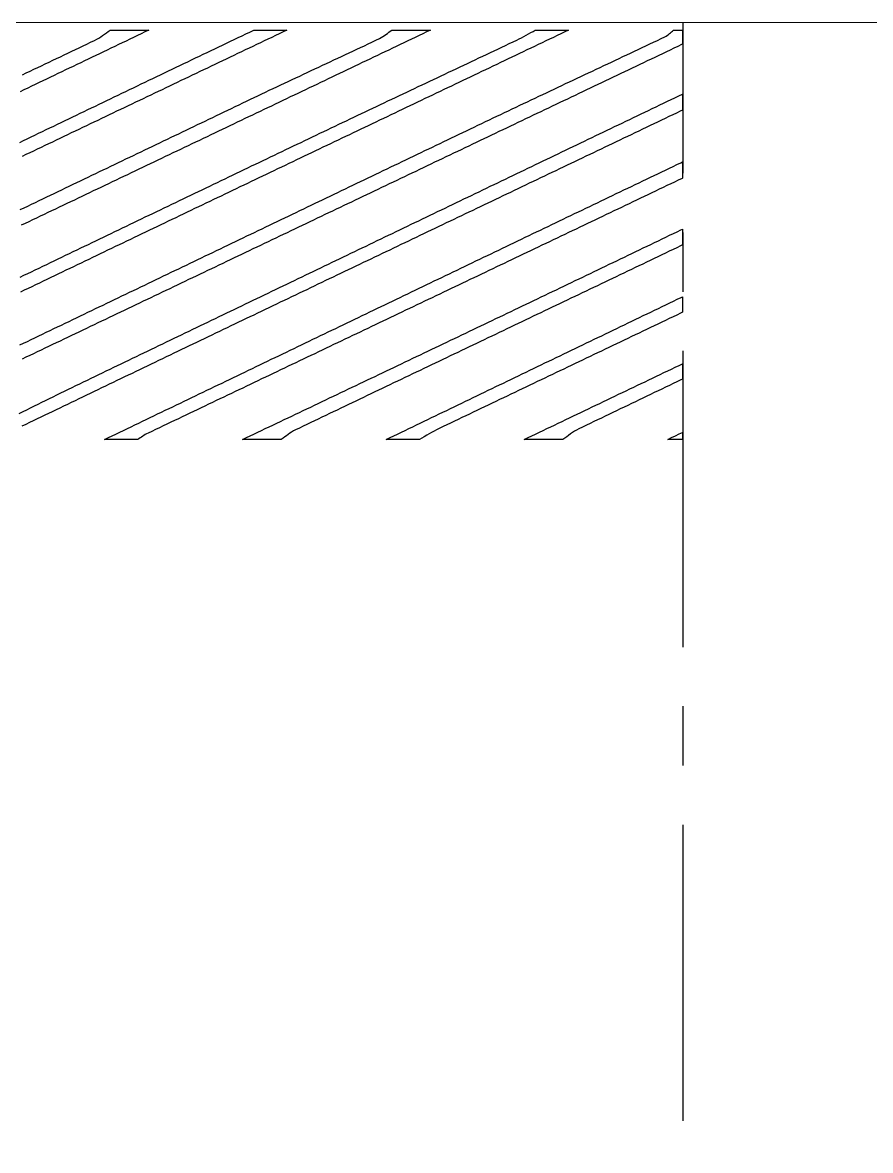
# Model space of a CAD drawing. Extents: x 18 to 189, y 50 to 250.
# Drawn here: x 94.74 to 130.54, y 202.79 to 250.42 of the extents above; entities that cross this region are included whole.
import ezdxf

# ---------------------------------------------------------------- set-up
doc = ezdxf.new("R2010")
doc.units = 0
for name, color, linetype in [('CUT', 7, 'CONTINUOUS'), ('FOLD', 1, 'CONTINUOUS'), ('PATTERN', 8, 'CONTINUOUS')]:
    doc.layers.add(name, color=color, linetype=linetype)

msp = doc.modelspace()

# ---------------------------------------------------------------- linework, layer by layer
at = {"layer": 'CUT'}
msp.add_lwpolyline([(188.0611, 250.4064), (57.1689, 250.4247), (57.1861, 200.3132)], dxfattribs=at)
at = {"layer": 'FOLD'}
for points in [[(122.6212, 250.4104), (122.6212, 244.0604)], [(122.6212, 241.5594), (122.6212, 239.0582)], [(122.6212, 236.5571), (122.6212, 224.0519)], [(122.6212, 221.5507), (122.6212, 219.0495)], [(122.6212, 216.5483), (122.6212, 204.043)]]:
    msp.add_lwpolyline(points, dxfattribs=at)
at = {"layer": 'PATTERN'}
for points in [[(94.614, 245.3646), (94.7738, 245.4414), (94.9336, 245.5182), (95.0935, 245.595), (95.2533, 245.6717), (95.4131, 245.7485), (95.5729, 245.8253), (95.7328, 245.9021), (95.8926, 245.9789), (96.0524, 246.0557), (96.2123, 246.1324), (96.3721, 246.2092), (96.5319, 246.286), (96.6918, 246.3628), (96.8516, 246.4396), (97.0114, 246.5164), (97.1712, 246.5932), (97.3311, 246.6699), (97.4909, 246.7467), (97.6507, 246.8235), (97.8106, 246.9003), (97.9704, 246.9771), (98.1302, 247.0539), (98.29, 247.1307), (98.4499, 247.2074), (98.6097, 247.2842), (98.7695, 247.361), (98.9293, 247.4378), (99.0928, 247.5163), (99.2563, 247.5948), (99.4198, 247.6734), (99.5833, 247.7518), (99.7469, 247.8303), (99.9105, 247.9088), (100.0741, 247.9873), (100.2377, 248.0657), (100.4014, 248.1442), (100.565, 248.2226), (100.7287, 248.301), (100.8924, 248.3795), (101.0561, 248.4579), (101.2198, 248.5363), (101.3835, 248.6147), (101.5473, 248.6931), (101.711, 248.7715), (101.8748, 248.8499), (102.0386, 248.9283), (102.2023, 249.0066), (102.3661, 249.085), (102.5299, 249.1634), (102.6937, 249.2418), (102.8574, 249.3202), (103.0212, 249.3986), (103.185, 249.4769), (103.3488, 249.5553), (103.5126, 249.6337), (103.6763, 249.7121), (103.8401, 249.7905), (104.0039, 249.8689), (104.1676, 249.9473), (104.3314, 250.0257), (104.4951, 250.1041), (105.8939, 250.1041), (105.7342, 250.0279), (105.5746, 249.9517), (105.415, 249.8756), (105.2553, 249.7994), (105.0957, 249.7232), (104.936, 249.647), (104.7764, 249.5708), (104.6167, 249.4947), (104.4571, 249.4185), (104.2974, 249.3423), (104.1378, 249.2662), (103.9781, 249.19), (103.8184, 249.1138), (103.6587, 249.0376), (103.4991, 248.9615), (103.3394, 248.8853), (103.1797, 248.8091), (103.02, 248.733), (102.8604, 248.6568), (102.7007, 248.5806), (102.541, 248.5045), (102.3813, 248.4283), (102.2216, 248.3521), (102.062, 248.276), (101.9023, 248.1998), (101.7426, 248.1236), (101.5829, 248.0474), (101.4233, 247.9713), (101.2636, 247.8951), (101.1039, 247.8189), (100.9442, 247.7427), (100.7846, 247.6666), (100.6249, 247.5904), (100.4652, 247.5142), (100.3055, 247.438), (100.1459, 247.3619), (99.9862, 247.2857), (99.8266, 247.2095), (99.6669, 247.1333), (99.5073, 247.0571), (99.3476, 246.9809), (99.188, 246.9047), (99.0283, 246.8285), (98.8687, 246.7523), (98.7091, 246.6761), (98.5494, 246.5999), (98.3898, 246.5237), (98.2302, 246.4475), (98.0706, 246.3713), (97.911, 246.2951), (97.7514, 246.2189), (97.5918, 246.1426), (97.4322, 246.0664), (97.2726, 245.9902), (97.113, 245.914), (96.9535, 245.8377), (96.7939, 245.7615), (96.6344, 245.6852), (96.4748, 245.609), (96.3153, 245.5327), (96.1557, 245.4565), (95.9962, 245.3802), (95.8367, 245.304), (95.6772, 245.2277), (95.5177, 245.1514), (95.3582, 245.0752), (95.1987, 244.9989), (95.0393, 244.9226), (94.8798, 244.8463), (94.7186, 244.7692)], [(94.6193, 236.8078), (94.7791, 236.8845), (94.9389, 236.9612), (95.0988, 237.038), (95.2586, 237.1147), (95.4184, 237.1914), (95.5782, 237.2682), (95.738, 237.3449), (95.8979, 237.4216), (96.0577, 237.4983), (96.2175, 237.5751), (96.3773, 237.6518), (96.5372, 237.7285), (96.697, 237.8053), (96.8568, 237.882), (97.0166, 237.9587), (97.1764, 238.0354), (97.3363, 238.1122), (97.4961, 238.1889), (97.6559, 238.2656), (97.8157, 238.3423), (97.9756, 238.4191), (98.1354, 238.4958), (98.2952, 238.5725), (98.4551, 238.6492), (98.6149, 238.726), (98.7747, 238.8027), (98.9345, 238.8794), (99.0944, 238.9561), (99.2542, 239.0329), (99.414, 239.1096), (99.5739, 239.1863), (99.7337, 239.263), (99.8935, 239.3397), (100.0534, 239.4165), (100.2132, 239.4932), (100.373, 239.5699), (100.5329, 239.6466), (100.6927, 239.7234), (100.8526, 239.8001), (101.0124, 239.8768), (101.1722, 239.9535), (101.3321, 240.0302), (101.4919, 240.1069), (101.6518, 240.1837), (101.8116, 240.2604), (101.9715, 240.3371), (102.1313, 240.4138), (102.2911, 240.4905), (102.451, 240.5672), (102.6108, 240.644), (102.7707, 240.7207), (102.9305, 240.7974), (103.0904, 240.8741), (103.2503, 240.9508), (103.4101, 241.0275), (103.57, 241.1042), (103.7298, 241.1809), (103.8897, 241.2576), (104.0495, 241.3344), (104.2094, 241.4111), (104.3693, 241.4878), (104.5291, 241.5645), (104.689, 241.6412), (104.8489, 241.7179), (105.0087, 241.7946), (105.1686, 241.8713), (105.3285, 241.948), (105.4883, 242.0247), (105.6482, 242.1014), (105.8081, 242.1781), (105.968, 242.2548), (106.1279, 242.3315), (106.2877, 242.4082), (106.4476, 242.4849), (106.6075, 242.5616), (106.7674, 242.6383), (106.9273, 242.715), (107.0872, 242.7917), (107.247, 242.8684), (107.4069, 242.9451), (107.5668, 243.0218), (107.7267, 243.0984), (107.8866, 243.1751), (108.0465, 243.2518), (108.2064, 243.3285), (108.3663, 243.4052), (108.5262, 243.4819), (108.6861, 243.5586), (108.846, 243.6353), (109.0059, 243.7119), (109.1659, 243.7886), (109.3258, 243.8653), (109.4857, 243.942), (109.6456, 244.0187), (109.8055, 244.0953), (109.9654, 244.172), (110.1254, 244.2487), (110.2853, 244.3254), (110.4452, 244.4021), (110.6052, 244.4787), (110.7651, 244.5554), (110.925, 244.6321), (111.085, 244.7087), (111.2449, 244.7854), (111.4048, 244.8621), (111.5648, 244.9387), (111.7247, 245.0154), (111.8847, 245.0921), (112.0446, 245.1687), (112.2046, 245.2454), (112.3645, 245.3221), (112.5245, 245.3987), (112.6844, 245.4754), (112.8444, 245.552), (113.0044, 245.6287), (113.1643, 245.7054), (113.3243, 245.782), (113.4843, 245.8587), (113.6443, 245.9353), (113.8045, 246.012), (113.9648, 246.0887), (114.1252, 246.1654), (114.2856, 246.242), (114.4461, 246.3185), (114.6067, 246.3951), (114.7674, 246.4716), (114.9281, 246.5481), (115.0889, 246.6245), (115.2497, 246.7009), (115.4106, 246.7773), (115.5715, 246.8537), (115.7325, 246.93), (115.8936, 247.0063), (116.0546, 247.0826), (116.2158, 247.1589), (116.3769, 247.2351), (116.5381, 247.3113), (116.6993, 247.3876), (116.8606, 247.4638), (117.0219, 247.54), (117.1832, 247.6161), (117.3445, 247.6923), (117.5059, 247.7684), (117.6673, 247.8446), (117.8286, 247.9207), (117.99, 247.9969), (118.1514, 248.073), (118.3129, 248.1491), (118.4743, 248.2252), (118.6357, 248.3014), (118.7971, 248.3775), (118.9585, 248.4536), (119.1199, 248.5297), (119.2813, 248.6059), (119.4427, 248.682), (119.6041, 248.7582), (119.7654, 248.8343), (119.9267, 248.9105), (120.088, 248.9867), (120.2493, 249.0628), (120.4106, 249.139), (120.5718, 249.2153), (120.733, 249.2915), (120.8941, 249.3678), (121.0552, 249.444), (121.2163, 249.5203), (121.3773, 249.5967), (121.5383, 249.673), (121.6992, 249.7494), (121.8601, 249.8258), (121.9153, 249.8551), (121.9649, 249.8873), (122.0102, 249.9216), (122.0525, 249.9575), (122.0929, 249.9943), (122.1328, 250.0314), (122.1733, 250.0682), (122.2157, 250.1041), (122.6033, 250.1041), (122.6033, 249.5115), (122.5622, 249.4919), (122.4015, 249.4153), (122.2408, 249.3388), (122.0801, 249.2623), (121.9194, 249.1857), (121.7586, 249.1092), (121.5979, 249.0327), (121.4372, 248.9561), (121.2765, 248.8796), (121.1158, 248.8031), (120.9551, 248.7266), (120.7944, 248.65), (120.6337, 248.5735), (120.473, 248.497), (120.3122, 248.4204), (120.1515, 248.3439), (119.9908, 248.2674), (119.8301, 248.1908), (119.6694, 248.1143), (119.5087, 248.0377), (119.348, 247.9612), (119.1873, 247.8847), (119.0266, 247.8081), (118.8659, 247.7316), (118.7052, 247.655), (118.5445, 247.5785), (118.3838, 247.5019), (118.2231, 247.4254), (118.0625, 247.3489), (117.9018, 247.2723), (117.7411, 247.1957), (117.5804, 247.1192), (117.4198, 247.0426), (117.2591, 246.9661), (117.0985, 246.8895), (116.9378, 246.813), (116.7772, 246.7364), (116.6165, 246.6598), (116.4559, 246.5833), (116.2953, 246.5067), (116.1347, 246.4301), (115.974, 246.3535), (115.8134, 246.2769), (115.6528, 246.2004), (115.4922, 246.1238), (115.3317, 246.0472), (115.1711, 245.9706), (115.0113, 245.8944), (114.8515, 245.8182), (114.6917, 245.7419), (114.5319, 245.6657), (114.3721, 245.5895), (114.2123, 245.5132), (114.0525, 245.437), (113.8927, 245.3608), (113.7329, 245.2846), (113.5731, 245.2083), (113.4133, 245.1321), (113.2535, 245.0559), (113.0937, 244.9797), (112.9339, 244.9034), (112.7741, 244.8272), (112.6143, 244.751), (112.4545, 244.6748), (112.2947, 244.5985), (112.1349, 244.5223), (111.9751, 244.4461), (111.8153, 244.3699), (111.6555, 244.2936), (111.4957, 244.2174), (111.3359, 244.1412), (111.1761, 244.0649), (111.0163, 243.9887), (110.8565, 243.9125), (110.6967, 243.8363), (110.537, 243.76), (110.3772, 243.6838), (110.2174, 243.6076), (110.0576, 243.5313), (109.8978, 243.4551), (109.738, 243.3789), (109.5782, 243.3027), (109.4184, 243.2264), (109.2586, 243.1502), (109.0988, 243.074), (108.939, 242.9977), (108.7793, 242.9215), (108.6195, 242.8453), (108.4597, 242.7691), (108.2999, 242.6928), (108.1401, 242.6166), (107.9803, 242.5404), (107.8205, 242.4641), (107.6607, 242.3879), (107.5009, 242.3117), (107.3412, 242.2354), (107.1814, 242.1592), (107.0216, 242.083), (106.8618, 242.0067), (106.702, 241.9305), (106.5422, 241.8543), (106.3825, 241.7781), (106.2227, 241.7018), (106.0629, 241.6256), (105.9031, 241.5494), (105.7433, 241.4731), (105.5835, 241.3969), (105.4238, 241.3207), (105.264, 241.2444), (105.1042, 241.1682), (104.9444, 241.092), (104.7846, 241.0157), (104.6249, 240.9395), (104.4651, 240.8633), (104.3053, 240.787), (104.1455, 240.7108), (103.9857, 240.6346), (103.826, 240.5583), (103.6662, 240.4821), (103.5064, 240.4059), (103.3466, 240.3296), (103.1868, 240.2534), (103.0271, 240.1772), (102.8673, 240.1009), (102.7075, 240.0247), (102.5477, 239.9484), (102.388, 239.8722), (102.2282, 239.796), (102.0684, 239.7197), (101.9086, 239.6435), (101.7489, 239.5673), (101.5891, 239.491), (101.4293, 239.4148), (101.2696, 239.3386), (101.1098, 239.2623), (100.95, 239.1861), (100.7902, 239.1098), (100.6305, 239.0336), (100.4707, 238.9574), (100.3109, 238.8811), (100.1512, 238.8049), (99.9914, 238.7287), (99.8316, 238.6524), (99.6719, 238.5762), (99.5121, 238.4999), (99.3523, 238.4237), (99.1925, 238.3475), (99.0328, 238.2712), (98.873, 238.195), (98.7132, 238.1187), (98.5535, 238.0425), (98.3937, 237.9663), (98.234, 237.89), (98.0742, 237.8138), (97.9144, 237.7375), (97.7547, 237.6613), (97.5949, 237.5851), (97.4351, 237.5088), (97.2754, 237.4326), (97.1156, 237.3563), (96.9558, 237.2801), (96.7961, 237.2038), (96.6363, 237.1276), (96.4766, 237.0514), (96.3168, 236.9751), (96.157, 236.8989), (95.9973, 236.8226), (95.8375, 236.7464), (95.6778, 236.6701), (95.518, 236.5939), (95.3583, 236.5176), (95.1985, 236.4414), (95.0387, 236.3652), (94.879, 236.2889), (94.7192, 236.2127)], [(94.6333, 239.6728), (94.7935, 239.7498), (94.9536, 239.8268), (95.1137, 239.9038), (95.2739, 239.9808), (95.434, 240.0579), (95.5941, 240.1349), (95.7543, 240.2119), (95.9144, 240.2889), (96.0746, 240.3659), (96.2348, 240.4429), (96.3949, 240.5199), (96.5551, 240.5968), (96.7152, 240.6738), (96.8754, 240.7508), (97.0356, 240.8278), (97.1958, 240.9048), (97.356, 240.9818), (97.5161, 241.0588), (97.6763, 241.1358), (97.8365, 241.2127), (97.9967, 241.2897), (98.1569, 241.3667), (98.3171, 241.4437), (98.4773, 241.5206), (98.6375, 241.5976), (98.7978, 241.6746), (98.958, 241.7515), (99.1182, 241.8285), (99.2784, 241.9055), (99.4387, 241.9824), (99.5989, 242.0594), (99.7591, 242.1363), (99.9194, 242.2133), (100.0796, 242.2902), (100.2399, 242.3672), (100.4001, 242.4441), (100.5604, 242.5211), (100.7206, 242.598), (100.8809, 242.675), (101.0412, 242.7519), (101.2015, 242.8288), (101.3617, 242.9058), (101.522, 242.9827), (101.6823, 243.0596), (101.8426, 243.1366), (102.0029, 243.2135), (102.1632, 243.2904), (102.3235, 243.3673), (102.4838, 243.4442), (102.6441, 243.5212), (102.8044, 243.5981), (102.9648, 243.675), (103.1251, 243.7519), (103.2854, 243.8288), (103.4458, 243.9057), (103.6061, 243.9826), (103.7664, 244.0595), (103.9268, 244.1364), (104.0872, 244.2133), (104.2475, 244.2902), (104.4079, 244.3671), (104.5682, 244.444), (104.7286, 244.5208), (104.889, 244.5977), (105.0494, 244.6746), (105.2098, 244.7515), (105.3702, 244.8284), (105.5306, 244.9052), (105.691, 244.9821), (105.8514, 245.059), (106.0118, 245.1358), (106.1722, 245.2127), (106.3326, 245.2895), (106.493, 245.3664), (106.6535, 245.4433), (106.8139, 245.5201), (106.9729, 245.5963), (107.132, 245.6724), (107.2912, 245.7485), (107.4504, 245.8246), (107.6097, 245.9006), (107.7691, 245.9766), (107.9285, 246.0526), (108.0879, 246.1285), (108.2475, 246.2044), (108.407, 246.2803), (108.5666, 246.3562), (108.7263, 246.432), (108.886, 246.5079), (109.0457, 246.5837), (109.2055, 246.6594), (109.3653, 246.7352), (109.5252, 246.8109), (109.6851, 246.8867), (109.845, 246.9624), (110.005, 247.0381), (110.165, 247.1137), (110.325, 247.1894), (110.4851, 247.265), (110.6451, 247.3407), (110.8052, 247.4163), (110.9653, 247.4919), (111.1254, 247.5675), (111.2856, 247.6431), (111.4457, 247.7187), (111.6059, 247.7943), (111.7661, 247.8699), (111.9263, 247.9455), (112.0864, 248.021), (112.2466, 248.0966), (112.4068, 248.1722), (112.567, 248.2478), (112.7272, 248.3233), (112.8874, 248.3989), (113.0476, 248.4745), (113.2077, 248.5501), (113.3679, 248.6257), (113.5281, 248.7012), (113.6882, 248.7769), (113.8483, 248.8525), (114.0084, 248.9281), (114.1685, 249.0037), (114.3285, 249.0793), (114.4886, 249.155), (114.6486, 249.2307), (114.8086, 249.3063), (114.9685, 249.382), (115.1284, 249.4578), (115.2883, 249.5335), (115.4482, 249.6092), (115.608, 249.685), (115.7102, 249.7348), (115.8099, 249.786), (115.9077, 249.8382), (116.004, 249.8911), (116.0995, 249.9445), (116.1947, 249.9979), (116.2902, 250.0512), (116.3865, 250.1041), (117.7853, 250.1041), (117.6259, 250.028), (117.4664, 249.9518), (117.307, 249.8757), (117.1475, 249.7995), (116.9881, 249.7234), (116.8286, 249.6473), (116.6692, 249.5711), (116.5097, 249.495), (116.3503, 249.4189), (116.1908, 249.3427), (116.0313, 249.2666), (115.8719, 249.1905), (115.7124, 249.1144), (115.5529, 249.0382), (115.3934, 248.9621), (115.234, 248.886), (115.0745, 248.8099), (114.915, 248.7337), (114.7555, 248.6576), (114.5961, 248.5815), (114.4366, 248.5054), (114.2771, 248.4292), (114.1176, 248.3531), (113.9581, 248.277), (113.7986, 248.2009), (113.6391, 248.1248), (113.4796, 248.0487), (113.3202, 247.9725), (113.1607, 247.8964), (113.0012, 247.8203), (112.8417, 247.7442), (112.6822, 247.6681), (112.5227, 247.592), (112.3632, 247.5158), (112.2037, 247.4397), (112.0442, 247.3636), (111.8847, 247.2875), (111.7253, 247.2114), (111.5658, 247.1352), (111.4063, 247.0591), (111.2468, 246.983), (111.0873, 246.9069), (110.9278, 246.8308), (110.7683, 246.7547), (110.6088, 246.6785), (110.4494, 246.6024), (110.2899, 246.5263), (110.1304, 246.4502), (109.9709, 246.374), (109.8114, 246.2979), (109.652, 246.2218), (109.4925, 246.1457), (109.333, 246.0696), (109.1735, 245.9934), (109.0141, 245.9173), (108.8546, 245.8412), (108.6951, 245.765), (108.5357, 245.6889), (108.3762, 245.6128), (108.2167, 245.5366), (108.0573, 245.4605), (107.8978, 245.3844), (107.7384, 245.3082), (107.5789, 245.2321), (107.4195, 245.156), (107.2601, 245.0798), (107.1006, 245.0037), (106.9412, 244.9275), (106.7818, 244.8514), (106.6223, 244.7752), (106.4629, 244.6991), (106.3035, 244.6229), (106.1441, 244.5468), (105.9847, 244.4706), (105.8252, 244.3945), (105.6658, 244.3183), (105.5064, 244.2422), (105.347, 244.166), (105.1876, 244.0898), (105.0283, 244.0137), (104.8689, 243.9375), (104.7095, 243.8613), (104.5501, 243.7851), (104.3908, 243.709), (104.2314, 243.6328), (104.072, 243.5566), (103.9127, 243.4804), (103.7533, 243.4042), (103.594, 243.3281), (103.4346, 243.2519), (103.2753, 243.1757), (103.116, 243.0995), (102.9567, 243.0233), (102.7974, 242.9471), (102.638, 242.8709), (102.4787, 242.7947), (102.3194, 242.7185), (102.1601, 242.6422), (102.0009, 242.566), (101.8416, 242.4898), (101.6823, 242.4136), (101.523, 242.3374), (101.3638, 242.2611), (101.2045, 242.1849), (101.0453, 242.1087), (100.8861, 242.0324), (100.7268, 241.9562), (100.5676, 241.8799), (100.4084, 241.8037), (100.2492, 241.7274), (100.09, 241.6512), (99.9298, 241.5744), (99.7695, 241.4977), (99.6093, 241.4209), (99.4491, 241.3442), (99.289, 241.2674), (99.1288, 241.1906), (98.9686, 241.1138), (98.8084, 241.0371), (98.6483, 240.9603), (98.4881, 240.8835), (98.328, 240.8067), (98.1678, 240.7299), (98.0077, 240.6531), (97.8476, 240.5763), (97.6875, 240.4995), (97.5274, 240.4227), (97.3673, 240.3459), (97.2072, 240.2691), (97.0471, 240.1923), (96.887, 240.1155), (96.7269, 240.0386), (96.5669, 239.9618), (96.4068, 239.885), (96.2467, 239.8081), (96.0867, 239.7313), (95.9267, 239.6545), (95.7666, 239.5776), (95.6066, 239.5008), (95.4466, 239.4239), (95.2865, 239.3471), (95.1265, 239.2702), (94.9665, 239.1934), (94.8065, 239.1165), (94.6465, 239.0397)], [(94.7341, 248.2217), (94.8941, 248.2977), (95.054, 248.3738), (95.2139, 248.4499), (95.3738, 248.526), (95.5337, 248.6021), (95.6936, 248.6782), (95.8535, 248.7543), (96.0134, 248.8304), (96.1732, 248.9065), (96.3331, 248.9826), (96.4929, 249.0587), (96.6527, 249.1349), (96.8125, 249.211), (96.9723, 249.2872), (97.1321, 249.3633), (97.2918, 249.4395), (97.4516, 249.5157), (97.6113, 249.5919), (97.771, 249.6681), (97.8655, 249.7166), (97.9539, 249.7681), (98.0376, 249.8222), (98.1179, 249.8779), (98.1962, 249.9346), (98.2739, 249.9917), (98.3523, 250.0484), (98.4328, 250.1041), (100.0647, 250.1041), (99.905, 250.0277), (99.7452, 249.9512), (99.5855, 249.8748), (99.4258, 249.7983), (99.266, 249.7219), (99.1063, 249.6454), (98.9466, 249.5689), (98.7869, 249.4925), (98.6271, 249.416), (98.4674, 249.3396), (98.3077, 249.2631), (98.148, 249.1866), (97.9883, 249.1102), (97.8286, 249.0337), (97.6689, 248.9572), (97.5092, 248.8808), (97.3495, 248.8043), (97.1898, 248.7278), (97.0301, 248.6513), (96.8704, 248.5749), (96.7107, 248.4984), (96.551, 248.4219), (96.3913, 248.3455), (96.2315, 248.269), (96.0718, 248.1925), (95.9121, 248.1161), (95.7524, 248.0396), (95.5927, 247.9631), (95.433, 247.8867), (95.2733, 247.8102), (95.1136, 247.7337), (94.9538, 247.6573), (94.7941, 247.5808), (94.6344, 247.5044)], [(94.6401, 242.5233), (94.7994, 242.5997), (94.9586, 242.6761), (95.1179, 242.7525), (95.2772, 242.8289), (95.4364, 242.9053), (95.5957, 242.9818), (95.755, 243.0582), (95.9142, 243.1346), (96.0735, 243.211), (96.2328, 243.2874), (96.3921, 243.3638), (96.5513, 243.4402), (96.7106, 243.5166), (96.8699, 243.593), (97.0292, 243.6694), (97.1884, 243.7458), (97.3477, 243.8222), (97.507, 243.8986), (97.6663, 243.975), (97.8256, 244.0514), (97.9848, 244.1278), (98.1441, 244.2042), (98.3034, 244.2806), (98.4627, 244.357), (98.622, 244.4334), (98.7813, 244.5098), (98.9405, 244.5862), (99.0998, 244.6626), (99.2591, 244.739), (99.4184, 244.8154), (99.5777, 244.8918), (99.737, 244.9682), (99.8963, 245.0446), (100.0556, 245.121), (100.2149, 245.1974), (100.3742, 245.2738), (100.5335, 245.3502), (100.6928, 245.4266), (100.8521, 245.503), (101.0114, 245.5793), (101.1707, 245.6557), (101.33, 245.7321), (101.4893, 245.8085), (101.6486, 245.8849), (101.8079, 245.9613), (101.9672, 246.0377), (102.1265, 246.1141), (102.2859, 246.1905), (102.4452, 246.2668), (102.6045, 246.3432), (102.7638, 246.4196), (102.9231, 246.496), (103.0824, 246.5724), (103.2418, 246.6488), (103.4011, 246.7252), (103.5604, 246.8015), (103.7197, 246.8779), (103.879, 246.9543), (104.0384, 247.0307), (104.1977, 247.1071), (104.357, 247.1835), (104.5161, 247.2596), (104.6753, 247.3357), (104.8348, 247.4116), (104.9944, 247.4875), (105.1541, 247.5633), (105.314, 247.6391), (105.4741, 247.7147), (105.6342, 247.7903), (105.7945, 247.8659), (105.9549, 247.9414), (106.1154, 248.0168), (106.2759, 248.0922), (106.4366, 248.1676), (106.5973, 248.2429), (106.758, 248.3182), (106.9188, 248.3935), (107.0797, 248.4688), (107.2405, 248.5441), (107.4014, 248.6193), (107.5623, 248.6946), (107.7232, 248.7698), (107.884, 248.8451), (108.0448, 248.9204), (108.2056, 248.9957), (108.3664, 249.071), (108.5271, 249.1464), (108.6877, 249.2218), (108.8482, 249.2972), (109.0087, 249.3727), (109.169, 249.4482), (109.3292, 249.5238), (109.4894, 249.5995), (109.6494, 249.6752), (109.8092, 249.751), (109.8843, 249.7896), (109.9539, 249.8311), (110.0192, 249.8749), (110.0814, 249.9201), (110.1418, 249.9663), (110.2016, 250.0128), (110.262, 250.0589), (110.3243, 250.1041), (111.9562, 250.1041), (111.7964, 250.0278), (111.6365, 249.9515), (111.4766, 249.8752), (111.3168, 249.7989), (111.1569, 249.7227), (110.997, 249.6464), (110.8372, 249.5701), (110.6773, 249.4938), (110.5175, 249.4175), (110.3576, 249.3412), (110.1977, 249.2649), (110.0379, 249.1886), (109.878, 249.1124), (109.7182, 249.0361), (109.5583, 248.9598), (109.3984, 248.8835), (109.2386, 248.8072), (109.0787, 248.7309), (108.9188, 248.6546), (108.759, 248.5783), (108.5991, 248.502), (108.4393, 248.4258), (108.2794, 248.3495), (108.1195, 248.2732), (107.9597, 248.1969), (107.7998, 248.1206), (107.6399, 248.0443), (107.4801, 247.968), (107.3202, 247.8917), (107.1603, 247.8155), (107.0005, 247.7392), (106.8406, 247.6629), (106.6807, 247.5866), (106.5209, 247.5103), (106.361, 247.434), (106.2011, 247.3577), (106.0413, 247.2814), (105.8814, 247.2051), (105.7215, 247.1289), (105.5617, 247.0526), (105.4018, 246.9763), (105.2419, 246.9), (105.0821, 246.8237), (104.9222, 246.7474), (104.7623, 246.6711), (104.6024, 246.5948), (104.4426, 246.5186), (104.2827, 246.4423), (104.1228, 246.366), (103.9629, 246.2897), (103.8031, 246.2134), (103.6432, 246.1371), (103.4833, 246.0608), (103.3235, 245.9845), (103.1636, 245.9082), (103.0037, 245.832), (102.8438, 245.7557), (102.6839, 245.6794), (102.5241, 245.6031), (102.3642, 245.5268), (102.2042, 245.4505), (102.0441, 245.3741), (101.8841, 245.2978), (101.724, 245.2214), (101.564, 245.1451), (101.404, 245.0687), (101.2439, 244.9924), (101.0839, 244.916), (100.9239, 244.8397), (100.7638, 244.7633), (100.6038, 244.687), (100.4437, 244.6106), (100.2837, 244.5343), (100.1237, 244.4579), (99.9636, 244.3816), (99.8036, 244.3052), (99.6435, 244.2289), (99.4835, 244.1525), (99.3235, 244.0762), (99.1634, 243.9998), (99.0034, 243.9235), (98.8434, 243.8471), (98.6833, 243.7708), (98.5233, 243.6944), (98.3632, 243.6181), (98.2032, 243.5417), (98.0432, 243.4654), (97.8831, 243.389), (97.7231, 243.3127), (97.563, 243.2363), (97.403, 243.16), (97.2429, 243.0836), (97.0829, 243.0073), (96.9229, 242.9309), (96.7628, 242.8546), (96.6028, 242.7783), (96.4427, 242.7019), (96.2827, 242.6256), (96.1227, 242.5492), (95.9626, 242.4729), (95.8026, 242.3965), (95.6425, 242.3202), (95.4825, 242.2438), (95.3224, 242.1675), (95.1624, 242.0911), (95.0024, 242.0148), (94.8423, 241.9384), (94.6823, 241.8621)], [(94.5973, 233.9185), (94.7563, 233.9971), (94.9153, 234.0757), (95.0744, 234.1543), (95.2335, 234.2329), (95.3927, 234.3114), (95.552, 234.3899), (95.7113, 234.4684), (95.8707, 234.5468), (96.0302, 234.6252), (96.1898, 234.7035), (96.3496, 234.7818), (96.5094, 234.86), (96.6694, 234.9382), (96.8295, 235.0163), (96.9897, 235.0943), (97.1501, 235.1722), (97.3107, 235.2501), (97.4714, 235.3279), (97.6323, 235.4056), (97.7934, 235.4832), (97.9523, 235.5597), (98.1112, 235.6362), (98.2701, 235.7127), (98.429, 235.7892), (98.5879, 235.8656), (98.7468, 235.9421), (98.9057, 236.0186), (99.0646, 236.0951), (99.2235, 236.1715), (99.3824, 236.248), (99.5413, 236.3245), (99.7002, 236.401), (99.8592, 236.4774), (100.0181, 236.5539), (100.177, 236.6304), (100.3359, 236.7068), (100.4948, 236.7833), (100.6538, 236.8598), (100.8127, 236.9362), (100.9716, 237.0127), (101.1306, 237.0892), (101.2895, 237.1656), (101.4484, 237.2421), (101.6074, 237.3186), (101.7663, 237.395), (101.9252, 237.4715), (102.0842, 237.5479), (102.2431, 237.6244), (102.4021, 237.7008), (102.561, 237.7773), (102.72, 237.8537), (102.8789, 237.9302), (103.0379, 238.0066), (103.1968, 238.0831), (103.3558, 238.1595), (103.5147, 238.236), (103.6737, 238.3124), (103.8327, 238.3889), (103.9916, 238.4653), (104.1506, 238.5418), (104.3095, 238.6182), (104.4685, 238.6947), (104.6275, 238.7711), (104.7864, 238.8476), (104.9454, 238.924), (105.1044, 239.0004), (105.2634, 239.0769), (105.4223, 239.1533), (105.5813, 239.2297), (105.7403, 239.3062), (105.8993, 239.3826), (106.0583, 239.4591), (106.2172, 239.5355), (106.3762, 239.6119), (106.5352, 239.6884), (106.6942, 239.7648), (106.8532, 239.8412), (107.0122, 239.9176), (107.1712, 239.9941), (107.3302, 240.0705), (107.4892, 240.1469), (107.6482, 240.2234), (107.8072, 240.2998), (107.9662, 240.3762), (108.1252, 240.4526), (108.2842, 240.5291), (108.4432, 240.6055), (108.6022, 240.6819), (108.7612, 240.7583), (108.9202, 240.8347), (109.0792, 240.9112), (109.2382, 240.9876), (109.3972, 241.064), (109.5562, 241.1404), (109.7152, 241.2168), (109.8743, 241.2933), (110.0333, 241.3697), (110.1923, 241.4461), (110.3513, 241.5225), (110.5103, 241.5989), (110.6694, 241.6753), (110.8284, 241.7518), (110.9874, 241.8282), (111.1464, 241.9046), (111.3054, 241.981), (111.4645, 242.0574), (111.6235, 242.1338), (111.7825, 242.2102), (111.9416, 242.2866), (112.1006, 242.363), (112.2596, 242.4394), (112.4187, 242.5158), (112.5777, 242.5923), (112.7367, 242.6687), (112.8958, 242.7451), (113.0548, 242.8215), (113.2138, 242.8979), (113.3729, 242.9743), (113.5319, 243.0507), (113.691, 243.1271), (113.85, 243.2035), (114.009, 243.2799), (114.1681, 243.3563), (114.3271, 243.4327), (114.4862, 243.5091), (114.6452, 243.5855), (114.8043, 243.6619), (114.9633, 243.7383), (115.1224, 243.8147), (115.2814, 243.8911), (115.4405, 243.9675), (115.5995, 244.0439), (115.7586, 244.1203), (115.9176, 244.1967), (116.0767, 244.2731), (116.2358, 244.3495), (116.3948, 244.4259), (116.5539, 244.5023), (116.7129, 244.5786), (116.872, 244.655), (117.0311, 244.7314), (117.1901, 244.8078), (117.3492, 244.8842), (117.5082, 244.9606), (117.6673, 245.037), (117.8264, 245.1134), (117.9854, 245.1898), (118.1445, 245.2662), (118.3036, 245.3426), (118.4626, 245.419), (118.6217, 245.4953), (118.7808, 245.5717), (118.9398, 245.6481), (119.0989, 245.7245), (119.258, 245.8009), (119.4171, 245.8773), (119.5761, 245.9537), (119.7352, 246.0301), (119.8943, 246.1065), (120.0533, 246.1828), (120.2124, 246.2592), (120.3715, 246.3356), (120.5306, 246.412), (120.6896, 246.4884), (120.8487, 246.5648), (121.0078, 246.6412), (121.1669, 246.7175), (121.326, 246.7939), (121.485, 246.8703), (121.6441, 246.9467), (121.8032, 247.0231), (121.9623, 247.0995), (122.1214, 247.1758), (122.2804, 247.2522), (122.4395, 247.3286), (122.5986, 247.405), (122.6033, 247.4073), (122.6033, 246.7257), (122.5061, 246.6793), (122.3468, 246.6032), (122.1874, 246.5271), (122.0281, 246.451), (121.8687, 246.3749), (121.7094, 246.2988), (121.55, 246.2227), (121.3907, 246.1466), (121.2313, 246.0705), (121.072, 245.9944), (120.9126, 245.9183), (120.7533, 245.8422), (120.5939, 245.7661), (120.4346, 245.69), (120.2752, 245.6139), (120.1159, 245.5377), (119.9565, 245.4616), (119.7972, 245.3855), (119.6378, 245.3094), (119.4785, 245.2333), (119.3191, 245.1572), (119.1598, 245.0811), (119.0004, 245.005), (118.8411, 244.9289), (118.6817, 244.8528), (118.5224, 244.7767), (118.363, 244.7006), (118.2037, 244.6245), (118.0443, 244.5484), (117.885, 244.4723), (117.7257, 244.3961), (117.5663, 244.32), (117.407, 244.2439), (117.2476, 244.1678), (117.0883, 244.0917), (116.9289, 244.0156), (116.7696, 243.9395), (116.6102, 243.8634), (116.4509, 243.7873), (116.2915, 243.7112), (116.1322, 243.6351), (115.9729, 243.5589), (115.8135, 243.4828), (115.6542, 243.4067), (115.4948, 243.3306), (115.3355, 243.2545), (115.1761, 243.1784), (115.0168, 243.1023), (114.8575, 243.0262), (114.6981, 242.95), (114.5388, 242.8739), (114.3794, 242.7978), (114.2201, 242.7217), (114.0608, 242.6456), (113.9014, 242.5695), (113.7421, 242.4934), (113.5828, 242.4172), (113.4234, 242.3411), (113.2641, 242.265), (113.1048, 242.1889), (112.9454, 242.1128), (112.7861, 242.0367), (112.6268, 241.9605), (112.4674, 241.8844), (112.3081, 241.8083), (112.1488, 241.7322), (111.9894, 241.6561), (111.8301, 241.5799), (111.6708, 241.5038), (111.5115, 241.4277), (111.3521, 241.3516), (111.1928, 241.2755), (111.0335, 241.1993), (110.8742, 241.1232), (110.7148, 241.0471), (110.5555, 240.971), (110.3962, 240.8948), (110.2369, 240.8187), (110.0775, 240.7426), (109.9182, 240.6665), (109.7589, 240.5903), (109.5996, 240.5142), (109.4403, 240.4381), (109.281, 240.362), (109.1216, 240.2858), (108.9623, 240.2097), (108.803, 240.1336), (108.6437, 240.0574), (108.4844, 239.9813), (108.3251, 239.9052), (108.1658, 239.829), (108.0065, 239.7529), (107.8472, 239.6768), (107.6879, 239.6006), (107.5285, 239.5245), (107.3692, 239.4484), (107.2099, 239.3722), (107.0506, 239.2961), (106.8913, 239.22), (106.732, 239.1438), (106.5727, 239.0677), (106.4134, 238.9915), (106.2541, 238.9154), (106.0948, 238.8393), (105.9355, 238.7631), (105.7763, 238.687), (105.617, 238.6108), (105.4577, 238.5347), (105.2984, 238.4586), (105.1376, 238.3817), (104.9769, 238.3048), (104.8162, 238.2279), (104.6554, 238.151), (104.4947, 238.0741), (104.334, 237.9972), (104.1733, 237.9203), (104.0127, 237.8434), (103.852, 237.7665), (103.6913, 237.6896), (103.5307, 237.6127), (103.3701, 237.5357), (103.2094, 237.4588), (103.0488, 237.3819), (102.8882, 237.3049), (102.7276, 237.228), (102.567, 237.151), (102.4064, 237.074), (102.2459, 236.9971), (102.0853, 236.9201), (101.9248, 236.8431), (101.7642, 236.7662), (101.6037, 236.6892), (101.4432, 236.6122), (101.2826, 236.5352), (101.1221, 236.4582), (100.9616, 236.3812), (100.8012, 236.3042), (100.6407, 236.2272), (100.4802, 236.1502), (100.3197, 236.0731), (100.1593, 235.9961), (99.9988, 235.9191), (99.8384, 235.842), (99.678, 235.765), (99.5175, 235.688), (99.3571, 235.6109), (99.1967, 235.5339), (99.0363, 235.4568), (98.8759, 235.3797), (98.7155, 235.3027), (98.5552, 235.2256), (98.3948, 235.1485), (98.2344, 235.0715), (98.0741, 234.9944), (97.9137, 234.9173), (97.7534, 234.8402), (97.5931, 234.7631), (97.4327, 234.686), (97.2724, 234.6089), (97.1121, 234.5318), (96.9518, 234.4547), (96.7915, 234.3776), (96.6312, 234.3005), (96.4709, 234.2234), (96.3106, 234.1462), (96.1503, 234.0691), (95.9901, 233.992), (95.8298, 233.9149), (95.6695, 233.8377), (95.5093, 233.7606), (95.349, 233.6834), (95.1888, 233.6063), (95.0286, 233.5291), (94.8683, 233.452), (94.7081, 233.3748)]]:
    msp.add_lwpolyline(points, dxfattribs=at)
for points in [[(122.6033, 243.8529), (122.5807, 243.842), (122.4209, 243.7657), (122.2611, 243.6893), (122.1013, 243.613), (121.9415, 243.5366), (121.7817, 243.4603), (121.6219, 243.3839), (121.4621, 243.3076), (121.3023, 243.2312), (121.1425, 243.1549), (120.9826, 243.0785), (120.8228, 243.0022), (120.663, 242.9259), (120.5032, 242.8495), (120.3433, 242.7732), (120.1835, 242.6969), (120.0237, 242.6205), (119.8638, 242.5442), (119.704, 242.4679), (119.5441, 242.3916), (119.3843, 242.3152), (119.2244, 242.2389), (119.0646, 242.1626), (118.9047, 242.0863), (118.7449, 242.01), (118.585, 241.9336), (118.4251, 241.8573), (118.2653, 241.781), (118.1054, 241.7047), (117.9455, 241.6284), (117.7856, 241.5521), (117.6258, 241.4758), (117.4659, 241.3995), (117.306, 241.3232), (117.1461, 241.2469), (116.9862, 241.1706), (116.8263, 241.0942), (116.6664, 241.0179), (116.5065, 240.9416), (116.3466, 240.8653), (116.1867, 240.789), (116.0268, 240.7127), (115.8669, 240.6365), (115.707, 240.5602), (115.5471, 240.4839), (115.3872, 240.4076), (115.2273, 240.3313), (115.0674, 240.255), (114.9075, 240.1787), (114.7476, 240.1024), (114.5877, 240.0261), (114.4277, 239.9498), (114.2678, 239.8735), (114.1079, 239.7972), (113.948, 239.721), (113.7881, 239.6447), (113.6281, 239.5684), (113.4682, 239.4921), (113.3083, 239.4158), (113.1483, 239.3395), (112.9884, 239.2632), (112.8285, 239.187), (112.6686, 239.1107), (112.5086, 239.0344), (112.3487, 238.9581), (112.1888, 238.8818), (112.0288, 238.8056), (111.8689, 238.7293), (111.7089, 238.653), (111.549, 238.5767), (111.3891, 238.5004), (111.2291, 238.4242), (111.0692, 238.3479), (110.9092, 238.2716), (110.7493, 238.1953), (110.5894, 238.119), (110.4294, 238.0428), (110.2695, 237.9665), (110.1095, 237.8902), (109.9496, 237.8139), (109.7896, 237.7376), (109.6297, 237.6614), (109.4698, 237.5851), (109.3098, 237.5088), (109.1499, 237.4325), (108.9899, 237.3563), (108.83, 237.28), (108.67, 237.2037), (108.5101, 237.1274), (108.3502, 237.0512), (108.1902, 236.9749), (108.0303, 236.8986), (107.8703, 236.8223), (107.7104, 236.746), (107.5504, 236.6698), (107.3905, 236.5935), (107.2306, 236.5172), (107.0706, 236.4409), (106.9107, 236.3646), (106.7507, 236.2884), (106.5908, 236.2121), (106.4309, 236.1358), (106.2709, 236.0595), (106.111, 235.9832), (105.9511, 235.907), (105.7911, 235.8307), (105.6312, 235.7544), (105.4712, 235.6781), (105.3113, 235.6018), (105.1514, 235.5255), (104.9915, 235.4493), (104.8315, 235.373), (104.6716, 235.2967), (104.5117, 235.2204), (104.3517, 235.1441), (104.1918, 235.0678), (104.0319, 234.9915), (103.872, 234.9152), (103.7121, 234.8389), (103.5521, 234.7627), (103.3922, 234.6864), (103.2323, 234.6101), (103.0724, 234.5338), (102.9125, 234.4575), (102.7526, 234.3812), (102.5927, 234.3049), (102.4328, 234.2286), (102.2729, 234.1523), (102.113, 234.076), (101.9531, 233.9997), (101.7932, 233.9234), (101.6333, 233.8471), (101.4734, 233.7708), (101.3135, 233.6945), (101.1536, 233.6182), (100.9937, 233.5419), (100.8338, 233.4655), (100.6739, 233.3892), (100.514, 233.3129), (100.3542, 233.2366), (100.1943, 233.1603), (100.0344, 233.084), (99.9742, 233.0536), (99.917, 233.0217), (99.862, 232.9887), (99.8088, 232.9548), (99.7565, 232.9205), (99.7045, 232.886), (99.6521, 232.8517), (99.5987, 232.818), (98.1996, 232.818), (98.3596, 232.8949), (98.5197, 232.9718), (98.6797, 233.0487), (98.8397, 233.1256), (98.9997, 233.2026), (99.1598, 233.2795), (99.3198, 233.3564), (99.4798, 233.4333), (99.6398, 233.5102), (99.7998, 233.5872), (99.9598, 233.6641), (100.1198, 233.741), (100.2799, 233.8179), (100.4399, 233.8949), (100.5999, 233.9718), (100.7599, 234.0487), (100.9199, 234.1257), (101.0799, 234.2026), (101.2399, 234.2795), (101.3999, 234.3564), (101.5598, 234.4334), (101.7198, 234.5103), (101.8798, 234.5872), (102.0398, 234.6642), (102.1998, 234.7411), (102.3598, 234.818), (102.5198, 234.895), (102.6798, 234.9719), (102.8398, 235.0488), (102.9997, 235.1258), (103.1597, 235.2027), (103.3197, 235.2796), (103.4797, 235.3566), (103.6397, 235.4335), (103.7997, 235.5105), (103.9596, 235.5874), (104.1196, 235.6643), (104.2796, 235.7413), (104.4396, 235.8182), (104.5996, 235.8951), (104.7596, 235.9721), (104.9195, 236.049), (105.0795, 236.1259), (105.2395, 236.2029), (105.3995, 236.2798), (105.5595, 236.3567), (105.7194, 236.4337), (105.8794, 236.5106), (106.0394, 236.5876), (106.1994, 236.6645), (106.3594, 236.7414), (106.5194, 236.8184), (106.6794, 236.8953), (106.8393, 236.9722), (106.9993, 237.0492), (107.1593, 237.1261), (107.3193, 237.203), (107.4793, 237.28), (107.6393, 237.3569), (107.7993, 237.4338), (107.9593, 237.5107), (108.1193, 237.5877), (108.2793, 237.6646), (108.4393, 237.7415), (108.5993, 237.8185), (108.7593, 237.8954), (108.9193, 237.9723), (109.0793, 238.0492), (109.2393, 238.1262), (109.3993, 238.2031), (109.5593, 238.28), (109.7193, 238.3569), (109.8793, 238.4339), (110.0393, 238.5108), (110.1993, 238.5877), (110.3594, 238.6646), (110.5194, 238.7415), (110.6794, 238.8184), (110.8394, 238.8954), (110.9995, 238.9723), (111.1595, 239.0492), (111.3195, 239.1261), (111.4796, 239.203), (111.6396, 239.2799), (111.7996, 239.3568), (111.9597, 239.4337), (112.1197, 239.5106), (112.2798, 239.5875), (112.4398, 239.6644), (112.5999, 239.7413), (112.76, 239.8182), (112.92, 239.8951), (113.0801, 239.972), (113.2401, 240.0489), (113.4002, 240.1258), (113.5603, 240.2027), (113.7204, 240.2796), (113.8805, 240.3565), (114.0405, 240.4334), (114.2006, 240.5102), (114.3607, 240.5871), (114.5208, 240.664), (114.6809, 240.7409), (114.841, 240.8178), (115.0011, 240.8946), (115.1612, 240.9715), (115.3214, 241.0484), (115.4815, 241.1252), (115.6416, 241.2021), (115.8017, 241.279), (115.9619, 241.3558), (116.122, 241.4327), (116.2822, 241.5096), (116.4423, 241.5864), (116.6025, 241.6633), (116.7626, 241.7401), (116.9228, 241.817), (117.0829, 241.8938), (117.2431, 241.9707), (117.4033, 242.0475), (117.5635, 242.1243), (117.7236, 242.2012), (117.8838, 242.278), (118.044, 242.3549), (118.2042, 242.4317), (118.3644, 242.5085), (118.5247, 242.5853), (118.6849, 242.6622), (118.8451, 242.739), (119.0053, 242.8158), (119.1656, 242.8926), (119.3258, 242.9694), (119.486, 243.0462), (119.6463, 243.123), (119.8065, 243.1998), (119.9668, 243.2766), (120.1271, 243.3534), (120.2874, 243.4302), (120.4476, 243.507), (120.6079, 243.5838), (120.7682, 243.6606), (120.9278, 243.737), (121.0873, 243.8134), (121.2469, 243.8898), (121.4065, 243.9661), (121.5662, 244.0425), (121.7259, 244.1188), (121.8856, 244.1951), (122.0453, 244.2714), (122.2051, 244.3477), (122.3649, 244.424), (122.5247, 244.5002), (122.6033, 244.5377)], [(122.6033, 241.032), (122.5221, 240.9931), (122.362, 240.9166), (122.2019, 240.84), (122.0418, 240.7635), (121.8818, 240.6869), (121.7217, 240.6104), (121.5616, 240.5338), (121.4015, 240.4573), (121.2414, 240.3808), (121.0813, 240.3042), (120.9212, 240.2277), (120.7611, 240.1511), (120.601, 240.0746), (120.4409, 239.998), (120.2808, 239.9215), (120.1207, 239.845), (119.9615, 239.7689), (119.8022, 239.6927), (119.643, 239.6166), (119.4837, 239.5405), (119.3245, 239.4644), (119.1652, 239.3883), (119.006, 239.3122), (118.8467, 239.2361), (118.6874, 239.16), (118.5281, 239.0839), (118.3688, 239.0078), (118.2096, 238.9317), (118.0503, 238.8556), (117.891, 238.7795), (117.7317, 238.7035), (117.5724, 238.6274), (117.4131, 238.5513), (117.2538, 238.4752), (117.0945, 238.3991), (116.9352, 238.323), (116.7758, 238.2469), (116.6165, 238.1709), (116.4572, 238.0948), (116.2979, 238.0187), (116.1386, 237.9426), (115.9793, 237.8665), (115.8199, 237.7904), (115.6606, 237.7144), (115.5013, 237.6383), (115.342, 237.5622), (115.1827, 237.4861), (115.0233, 237.41), (114.864, 237.334), (114.7047, 237.2579), (114.5454, 237.1818), (114.386, 237.1057), (114.2267, 237.0296), (114.0674, 236.9535), (113.9081, 236.8775), (113.7488, 236.8014), (113.5894, 236.7253), (113.4301, 236.6492), (113.2708, 236.5731), (113.1115, 236.497), (112.9522, 236.4209), (112.7929, 236.3449), (112.6336, 236.2688), (112.4743, 236.1927), (112.315, 236.1166), (112.1557, 236.0405), (111.9964, 235.9644), (111.8371, 235.8883), (111.6778, 235.8122), (111.5185, 235.7361), (111.3592, 235.66), (111.1999, 235.5839), (111.0407, 235.5078), (110.8814, 235.4317), (110.7221, 235.3556), (110.5629, 235.2794), (110.4036, 235.2033), (110.2444, 235.1272), (110.0851, 235.0511), (109.9259, 234.975), (109.7666, 234.8988), (109.6074, 234.8227), (109.4482, 234.7466), (109.2889, 234.6705), (109.1297, 234.5943), (108.9705, 234.5182), (108.8113, 234.442), (108.6521, 234.3659), (108.4929, 234.2898), (108.3337, 234.2136), (108.1746, 234.1374), (108.0154, 234.0613), (107.8562, 233.9851), (107.6971, 233.909), (107.5379, 233.8328), (107.3788, 233.7566), (107.2197, 233.6805), (107.0605, 233.6043), (106.9014, 233.5281), (106.7423, 233.4519), (106.5832, 233.3757), (106.4241, 233.2995), (106.265, 233.2233), (106.1781, 233.1784), (106.097, 233.1304), (106.0206, 233.0802), (105.9474, 233.0283), (105.8762, 232.9755), (105.8056, 232.9224), (105.7344, 232.8697), (105.6611, 232.818), (104.0288, 232.818), (104.1884, 232.8942), (104.348, 232.9704), (104.5076, 233.0465), (104.6672, 233.1227), (104.8269, 233.1989), (104.9865, 233.2751), (105.1462, 233.3512), (105.3058, 233.4274), (105.4655, 233.5035), (105.6251, 233.5797), (105.7848, 233.6559), (105.9445, 233.732), (106.1041, 233.8082), (106.2638, 233.8843), (106.4235, 233.9605), (106.5832, 234.0366), (106.7429, 234.1128), (106.9025, 234.1889), (107.0622, 234.2651), (107.2219, 234.3412), (107.3816, 234.4174), (107.5413, 234.4935), (107.701, 234.5697), (107.8607, 234.6458), (108.0204, 234.7219), (108.1801, 234.7981), (108.3398, 234.8742), (108.4995, 234.9504), (108.6592, 235.0265), (108.8189, 235.1027), (108.9786, 235.1788), (109.1383, 235.255), (109.298, 235.3311), (109.4577, 235.4073), (109.6174, 235.4834), (109.7771, 235.5596), (109.9368, 235.6357), (110.0965, 235.7119), (110.2561, 235.788), (110.4158, 235.8642), (110.5755, 235.9403), (110.7352, 236.0165), (110.8948, 236.0927), (111.0545, 236.1688), (111.2141, 236.245), (111.3738, 236.3212), (111.5334, 236.3973), (111.6931, 236.4735), (111.8527, 236.5497), (112.0123, 236.6259), (112.1719, 236.7021), (112.3315, 236.7783), (112.4911, 236.8545), (112.6507, 236.9307), (112.8103, 237.0069), (112.9699, 237.0831), (113.1295, 237.1593), (113.289, 237.2355), (113.4486, 237.3117), (113.6081, 237.388), (113.7676, 237.4642), (113.9272, 237.5404), (114.0867, 237.6167), (114.2462, 237.6929), (114.4057, 237.7692), (114.5651, 237.8454), (114.7246, 237.9217), (114.8841, 237.9979), (115.0435, 238.0742), (115.2029, 238.1505), (115.3624, 238.2268), (115.5218, 238.3031), (115.6812, 238.3794), (115.8405, 238.4557), (115.9999, 238.532), (116.1593, 238.6083), (116.3186, 238.6846), (116.4779, 238.761), (116.6372, 238.8373), (116.7965, 238.9137), (116.9558, 238.99), (117.1151, 239.0664), (117.2746, 239.1429), (117.4342, 239.2195), (117.5938, 239.296), (117.7533, 239.3725), (117.9129, 239.4491), (118.0724, 239.5256), (118.232, 239.6022), (118.3915, 239.6787), (118.551, 239.7553), (118.7105, 239.8319), (118.87, 239.9084), (119.0295, 239.985), (119.189, 240.0616), (119.3485, 240.1381), (119.508, 240.2147), (119.6675, 240.2913), (119.8269, 240.3679), (119.9864, 240.4445), (120.1458, 240.5211), (120.3053, 240.5977), (120.4647, 240.6743), (120.6242, 240.7509), (120.7836, 240.8275), (120.943, 240.9041), (121.1024, 240.9807), (121.2619, 241.0573), (121.4213, 241.1339), (121.5807, 241.2105), (121.7401, 241.2871), (121.8995, 241.3638), (122.0589, 241.4404), (122.2183, 241.517), (122.3776, 241.5936), (122.537, 241.6703), (122.6033, 241.7021)], [(122.6033, 238.1902), (122.5188, 238.1498), (122.3597, 238.0738), (122.2005, 237.9978), (122.0413, 237.9218), (121.8821, 237.8457), (121.7229, 237.7697), (121.5637, 237.6937), (121.4045, 237.6176), (121.2454, 237.5416), (121.0862, 237.4656), (120.927, 237.3896), (120.7678, 237.3135), (120.6086, 237.2375), (120.4495, 237.1615), (120.2903, 237.0854), (120.1311, 237.0094), (119.9719, 236.9334), (119.8128, 236.8573), (119.6536, 236.7813), (119.4944, 236.7053), (119.3352, 236.6292), (119.1761, 236.5532), (119.0169, 236.4772), (118.8577, 236.4011), (118.6985, 236.3251), (118.5394, 236.2491), (118.3802, 236.173), (118.221, 236.097), (118.0619, 236.0209), (117.9027, 235.9449), (117.7435, 235.8689), (117.5844, 235.7928), (117.4252, 235.7168), (117.266, 235.6408), (117.1069, 235.5647), (116.9477, 235.4887), (116.7885, 235.4126), (116.6294, 235.3366), (116.4702, 235.2606), (116.311, 235.1845), (116.1519, 235.1085), (115.9927, 235.0325), (115.8335, 234.9564), (115.6744, 234.8804), (115.5152, 234.8043), (115.356, 234.7283), (115.1969, 234.6523), (115.0377, 234.5762), (114.8786, 234.5002), (114.7194, 234.4241), (114.5602, 234.3481), (114.4011, 234.2721), (114.2419, 234.196), (114.0827, 234.12), (113.9236, 234.0439), (113.7644, 233.9679), (113.6053, 233.8918), (113.4461, 233.8158), (113.2869, 233.7398), (113.1278, 233.6637), (112.9686, 233.5877), (112.8094, 233.5116), (112.6503, 233.4356), (112.4911, 233.3596), (112.332, 233.2835), (112.2206, 233.2285), (112.1124, 233.1718), (112.0067, 233.1138), (111.9028, 233.0549), (111.7999, 232.9955), (111.6973, 232.9359), (111.5943, 232.8766), (111.4902, 232.8178), (110.0911, 232.8178), (110.2507, 232.8947), (110.4104, 232.9716), (110.57, 233.0485), (110.7296, 233.1254), (110.8892, 233.2023), (111.0489, 233.2792), (111.2085, 233.3561), (111.3681, 233.4331), (111.5277, 233.51), (111.6873, 233.5869), (111.8469, 233.6638), (112.0065, 233.7407), (112.1661, 233.8176), (112.3258, 233.8945), (112.4854, 233.9714), (112.645, 234.0483), (112.8046, 234.1252), (112.9642, 234.2021), (113.1238, 234.279), (113.2834, 234.3559), (113.443, 234.4328), (113.6026, 234.5097), (113.7622, 234.5866), (113.9218, 234.6635), (114.0814, 234.7404), (114.241, 234.8173), (114.4006, 234.8942), (114.5602, 234.9712), (114.7198, 235.0481), (114.8794, 235.125), (115.039, 235.2019), (115.1986, 235.2788), (115.3582, 235.3557), (115.5178, 235.4326), (115.6774, 235.5095), (115.837, 235.5864), (115.9966, 235.6633), (116.1562, 235.7402), (116.3158, 235.8171), (116.4754, 235.894), (116.635, 235.9709), (116.7946, 236.0478), (116.9542, 236.1247), (117.1138, 236.2016), (117.2734, 236.2785), (117.433, 236.3554), (117.5926, 236.4323), (117.7522, 236.5092), (117.9118, 236.5861), (118.0714, 236.663), (118.231, 236.7399), (118.3907, 236.8168), (118.5503, 236.8937), (118.7099, 236.9706), (118.8695, 237.0475), (119.0291, 237.1244), (119.1887, 237.2012), (119.3484, 237.2781), (119.508, 237.355), (119.6676, 237.4319), (119.8272, 237.5088), (119.9869, 237.5857), (120.1465, 237.6626), (120.3061, 237.7394), (120.4657, 237.8163), (120.6254, 237.8932), (120.785, 237.9701), (120.9447, 238.047), (121.1043, 238.1238), (121.2639, 238.2007), (121.4236, 238.2776), (121.5832, 238.3545), (121.7429, 238.4313), (121.9025, 238.5082), (122.0622, 238.5851), (122.2219, 238.662), (122.3815, 238.7388), (122.5412, 238.8157), (122.6033, 238.8456)], [(122.6033, 235.3688), (122.5244, 235.3309), (122.365, 235.2544), (122.2056, 235.1779), (122.0463, 235.1013), (121.8869, 235.0248), (121.7276, 234.9483), (121.5682, 234.8718), (121.4089, 234.7952), (121.2495, 234.7187), (121.0902, 234.6422), (120.9308, 234.5656), (120.7715, 234.4891), (120.6121, 234.4126), (120.4528, 234.336), (120.2935, 234.2595), (120.1341, 234.183), (119.9748, 234.1064), (119.8155, 234.0299), (119.6562, 233.9533), (119.4968, 233.8768), (119.3375, 233.8003), (119.1782, 233.7237), (119.0189, 233.6472), (118.8595, 233.5706), (118.7002, 233.4941), (118.5409, 233.4175), (118.3816, 233.341), (118.2223, 233.2644), (118.1263, 233.2147), (118.0367, 233.1619), (117.9519, 233.1065), (117.8707, 233.0495), (117.7915, 232.9914), (117.713, 232.933), (117.6338, 232.875), (117.5524, 232.8182), (115.9201, 232.8182), (116.0795, 232.8944), (116.2389, 232.9706), (116.3982, 233.0469), (116.5576, 233.1231), (116.717, 233.1994), (116.8764, 233.2756), (117.0358, 233.3518), (117.1952, 233.4281), (117.3546, 233.5043), (117.514, 233.5806), (117.6734, 233.6568), (117.8327, 233.733), (117.9921, 233.8093), (118.1515, 233.8855), (118.3109, 233.9618), (118.4703, 234.038), (118.6297, 234.1143), (118.7891, 234.1905), (118.9484, 234.2667), (119.1078, 234.343), (119.2672, 234.4192), (119.4266, 234.4955), (119.586, 234.5717), (119.7454, 234.648), (119.9047, 234.7242), (120.0641, 234.8005), (120.2235, 234.8767), (120.3829, 234.9529), (120.5423, 235.0292), (120.7017, 235.1054), (120.8611, 235.1817), (121.0204, 235.2579), (121.1798, 235.3342), (121.3392, 235.4104), (121.4986, 235.4867), (121.658, 235.5629), (121.8174, 235.6391), (121.9768, 235.7154), (122.1361, 235.7916), (122.2955, 235.8679), (122.4549, 235.9441), (122.6033, 236.0151)], [(122.6033, 232.8179), (121.9825, 232.8179), (122.1434, 232.8959), (122.3043, 232.9739), (122.4652, 233.052), (122.6033, 233.119)]]:
    msp.add_lwpolyline(points, close=True, dxfattribs=at)

doc.saveas('drawing.dxf')
